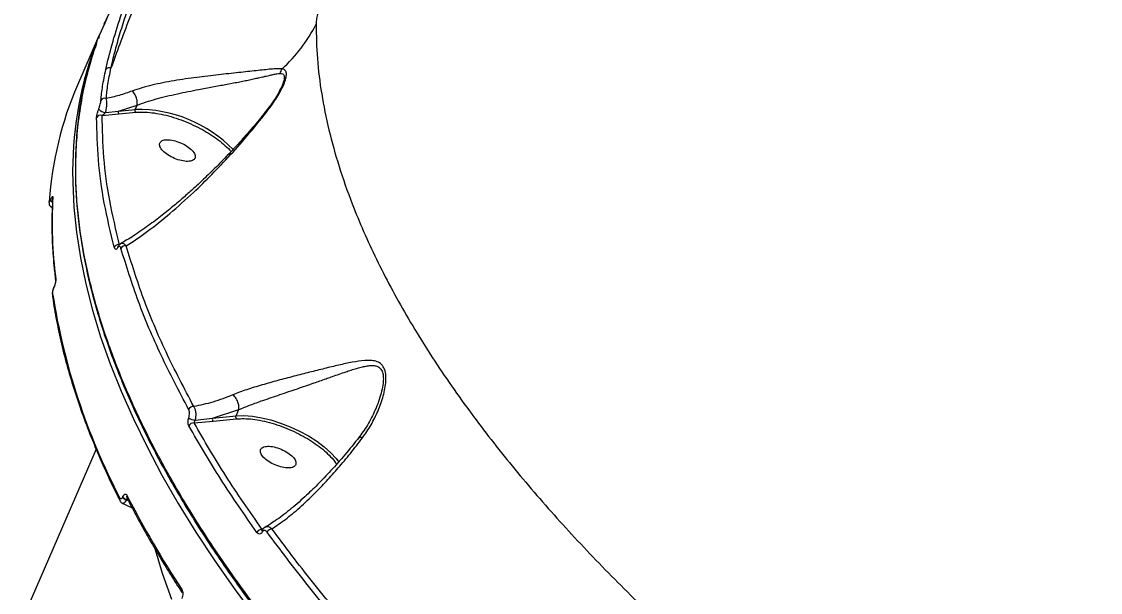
# Model space of a CAD drawing. Header units: millimetres. Extents: x -5873 to 5805, y -5301 to 4302.
# Drawn here: x -621.9 to -368.6, y 683 to 816.9 of the extents above; entities that cross this region are included whole.
import ezdxf

# ---------------------------------------------------------------- set-up
doc = ezdxf.new("R2010")
doc.units = ezdxf.units.MM
for name, color, linetype in [('DIKOM_ОБЪЕКТ', 7, 'Continuous'), ('DIKOM_РАЗМЕР_ЗОНА', 7, 'Continuous'), ('DIKOM_РАЗМЕР_ОБЪЕКТА', 7, 'Continuous')]:
    doc.layers.add(name, color=color, linetype=linetype)
doc.styles.add('style1', font='arial.ttf', dxfattribs={"width": 0.8})
doc.dimstyles.new('1-50', dxfattribs={"dimtxt": 300, "dimasz": 200, "dimexe": 100, "dimexo": 0, "dimgap": 100, "dimtad": 1, "dimtxsty": 'style1', "dimcen": 200, "dimclrd": 7, "dimclre": 7, "dimclrt": 7, "dimadec": 1, "dimazin": 2, "dimtfac": 1, "dimtmove": 0, "dimatfit": 2, "dimfxl": 0, "dimlwd": 25, "dimlwe": 18, "dimarcsym": 0})

# ---------------------------------------------------------------- blocks, each defined once
blk = doc.blocks.new('*D9')
at = {"layer": 'Defpoints', "color": 0, "transparency": 16777216}
for p in [(1338.11, 2802.44), (-4588.97, -1585.51), (-117.5, -1585.51)]:
    blk.add_point(p, dxfattribs=at)
at = {"layer": 'DIKOM_РАЗМЕР_ОБЪЕКТА', "color": 7, "lineweight": 18, "transparency": 16777216}
for p, q in [((1338.11, 2802.44), (-4688.97, 2802.44)), ((-117.5, -1585.51), (-4688.97, -1585.51))]:
    blk.add_line(p, q, dxfattribs=at)
at = {"layer": 'DIKOM_РАЗМЕР_ОБЪЕКТА', "color": 7, "lineweight": 25, "transparency": 16777216}
blk.add_line((-4588.97, 2602.44), (-4588.97, -1385.51), dxfattribs=at)
at = {"layer": 'DIKOM_РАЗМЕР_ОБЪЕКТА', "color": 7, "transparency": 16777216}
for points in [[(-4622.31, 2602.44), (-4555.64, 2602.44), (-4588.97, 2802.44)], [(-4622.31, -1385.51), (-4555.64, -1385.51), (-4588.97, -1585.51)]]:
    blk.add_solid(points, dxfattribs=at)
at = {"layer": 'DIKOM_РАЗМЕР_ОБЪЕКТА', "color": 7, "transparency": 16777216, "insert": (-4842.15, 460.98), "char_height": 300, "attachment_point": 5, "rotation": 90, "style": 'style1'}
blk.add_mtext('4400', dxfattribs=at)
blk = doc.blocks.new('*D10')
at = {"layer": 'Defpoints', "color": 0, "transparency": 16777216}
for p in [(4304.51, 1053.39), (-1538.59, -1332.39), (4304.51, -4224.84)]:
    blk.add_point(p, dxfattribs=at)
at = {"layer": 'DIKOM_РАЗМЕР_ОБЪЕКТА', "color": 7, "lineweight": 18, "transparency": 16777216}
for p, q in [((4304.51, 1053.39), (4304.51, -4324.84)), ((-1538.59, -1332.39), (-1538.59, -4324.84))]:
    blk.add_line(p, q, dxfattribs=at)
at = {"layer": 'DIKOM_РАЗМЕР_ОБЪЕКТА', "color": 7, "lineweight": 25, "transparency": 16777216}
blk.add_line((-1338.59, -4224.84), (4104.51, -4224.84), dxfattribs=at)
at = {"layer": 'DIKOM_РАЗМЕР_ОБЪЕКТА', "color": 7, "transparency": 16777216}
for points in [[(-1338.59, -4191.51), (-1338.59, -4258.18), (-1538.59, -4224.84)], [(4104.51, -4191.51), (4104.51, -4258.18), (4304.51, -4224.84)]]:
    blk.add_solid(points, dxfattribs=at)
at = {"layer": 'DIKOM_РАЗМЕР_ОБЪЕКТА', "color": 7, "transparency": 16777216, "insert": (1679.28, -3971.67), "char_height": 300, "attachment_point": 5, "style": 'style1'}
blk.add_mtext('5850', dxfattribs=at)
blk = doc.blocks.new('*D11')
at = {"layer": 'Defpoints', "color": 0, "transparency": 16777216}
for p in [(-510, 4302.44), (-5422.89, -3651.6), (284.83, -3651.6)]:
    blk.add_point(p, dxfattribs=at)
at = {"layer": 'DIKOM_РАЗМЕР_ЗОНА', "color": 7, "lineweight": 18, "transparency": 16777216}
for p, q in [((-510, 4302.44), (-5522.89, 4302.44)), ((284.83, -3651.6), (-5522.89, -3651.6))]:
    blk.add_line(p, q, dxfattribs=at)
at = {"layer": 'DIKOM_РАЗМЕР_ЗОНА', "color": 7, "lineweight": 25, "transparency": 16777216}
blk.add_line((-5422.89, 4102.44), (-5422.89, -3451.6), dxfattribs=at)
at = {"layer": 'DIKOM_РАЗМЕР_ЗОНА', "color": 7, "transparency": 16777216}
for points in [[(-5456.22, 4102.44), (-5389.56, 4102.44), (-5422.89, 4302.44)], [(-5456.22, -3451.6), (-5389.56, -3451.6), (-5422.89, -3651.6)]]:
    blk.add_solid(points, dxfattribs=at)
at = {"layer": 'DIKOM_РАЗМЕР_ЗОНА', "color": 7, "transparency": 16777216, "insert": (-5676.06, -474.49), "char_height": 300, "attachment_point": 5, "rotation": 90, "style": 'style1'}
blk.add_mtext('7950', dxfattribs=at)

msp = doc.modelspace()

# ---------------------------------------------------------------- linework, layer by layer
at = {"layer": 'DIKOM_ОБЪЕКТ', "color": 7, "linetype": 'Continuous', "lineweight": 15}
for p, q in [((-602.341, 816.855), (-602.53, 816.392)), ((-603.839, 813.395), (-608.766, 802.017)), ((-603.752, 813.54), (-604.064, 812.759)), ((-560.655, 802.016), (-560.804, 801.695)), ((-602.959, 794.869), (-599.005, 795.238)), ((-602.176, 795.59), (-599.134, 795.931)), ((-599.134, 795.931), (-594.743, 797.287)), ((-599.134, 795.931), (-595.161, 796.323)), ((-599.005, 795.238), (-595.032, 795.63)), ((-595.161, 796.323), (-594.743, 797.287)), ((-594.743, 797.287), (-594.742, 797.29)), ((-615.012, 775.143), (-615.032, 775.098)), ((-614.97, 773.431), (-614.664, 773.283)), ((-614.632, 752.708), (-614.636, 752.731)), ((-614.264, 754.509), (-614.292, 754.443)), ((-614.25, 754.624), (-614.278, 754.558)), ((-614.25, 754.624), (-614.245, 754.634)), ((-577.034, 723.84), (-570.862, 725.859)), ((-577.034, 723.84), (-571.5, 724.388)), ((-571.5, 724.388), (-570.862, 725.859)), ((-570.862, 725.859), (-570.861, 725.862)), ((-538.649, 726.256), (-538.875, 725.758)), ((-581.362, 722.733), (-576.906, 723.148)), ((-581.084, 723.397), (-577.034, 723.84)), ((-576.906, 723.148), (-571.371, 723.695)), ((-604.339, 716.609), (-720.772, 447.716)), ((-598.143, 705.344), (-598.114, 705.41)), ((-597.257, 704.713), (-597.229, 704.779)), ((-596.774, 704.468), (-597.257, 704.713)), ((-596.873, 704.658), (-597.229, 704.779)), ((-598.382, 703.953), (-595.899, 702.786)), ((-565.08, 697.936), (-565.407, 697.759))]:
    msp.add_line(p, q, dxfattribs=at)
at = {"layer": 'DIKOM_ОБЪЕКТ', "color": 7, "linetype": 'Continuous', "lineweight": 15, "flags": 128}
for points in [[(-609.867, 781.907), (-609.855, 779.195), (-609.584, 773.399), (-608.983, 767.499), (-608.053, 761.498), (-606.794, 755.401), (-605.207, 749.215), (-603.294, 742.944), (-601.055, 736.593), (-598.494, 730.168), (-595.612, 723.673), (-592.412, 717.116), (-588.895, 710.5), (-585.067, 703.833), (-580.928, 697.118), (-576.484, 690.363), (-571.738, 683.572), (-566.693, 676.751)], [(-614.292, 754.443), (-614.291, 754.517), (-614.275, 754.566)], [(-614.264, 754.509), (-614.263, 754.583), (-614.25, 754.624)], [(-571.5, 724.388), (-569.676, 724.448), (-567.673, 724.306), (-565.536, 723.965), (-563.309, 723.433), (-561.042, 722.721), (-558.784, 721.844), (-556.583, 720.822), (-554.487, 719.676), (-552.543, 718.432), (-550.792, 717.116), (-549.271, 715.758), (-548.015, 714.386), (-547.356, 713.506)], [(-586.603, 681.313), (-588.751, 687.386), (-590.454, 692.96)]]:
    msp.add_lwpolyline(points, dxfattribs=at)
at = {"layer": 'DIKOM_ОБЪЕКТ', "color": 7, "linetype": 'Continuous', "lineweight": 15}
for centre, radius, start, end in [((-584.375, 832.151), 35.391, 311.92982, 333.40445), ((-523.445, 781.628), 86.423, 159.06306, 179.81531), ((-601.284, 805.049), 1.021, 66.2549, 142.47922), ((-558.6, 804.254), 2.642, 143.59087, 169.28901), ((-531.807, 768.983), 83.749, 156.76932, 176.06702), ((-602.326, 797.9), 1.035, 70.65968, 150.58428), ((-602.001, 797.954), 2.37, 222.16513, 265.74775), ((-598.543, 795.682), 0.641, 157.17321, 223.81092), ((-594.672, 764.759), 31.568, 44.5617, 90.88614), ((-603.32, 793.891), 1.042, 69.69039, 152.63783), ((-614.228, 775.279), 0.824, 192.67006, 242.03941), ((-614.257, 775.291), 0.769, 191.03416, 242.51215), ((-512.137, 769.789), 102.554, 176.69996, 187.43556), ((-613.796, 775.376), 0.791, 156.40294, 190.88008), ((-614.627, 774.41), 0.798, 156.52776, 184.84502), ((-599.135, 763.471), 1.109, 74.96945, 153.20079), ((-598.932, 763.87), 0.388, 149.64805, 186.95027), ((-597.54, 763.178), 1.113, 77.48322, 153.18503), ((-613.109, 756.202), 0.786, 156.33678, 185.67391), ((-613.86, 752.817), 0.78, 156.2279, 186.29942), ((-460.513, 777.185), 155.927, 188.87405, 207.5398), ((-581.564, 725.402), 1.199, 84.36487, 154.19049), ((-580.977, 726.019), 2.625, 231.16349, 267.67289), ((-581.516, 721.543), 1.199, 82.5997, 154.41254), ((-576.443, 723.592), 0.641, 157.17304, 223.81108), ((-598.132, 704.782), 0.71, 154.3437, 205.79606), ((-596.82, 706.264), 1.611, 214.82178, 254.26447), ((-596.793, 706.328), 1.608, 214.78485, 254.30141), ((-596.496, 705.489), 0.719, 154.71237, 206.21335), ((-379.545, 817.636), 244.659, 207.2017, 213.21205), ((-565.461, 696.501), 1.26, 87.54097, 155.25716), ((-565.082, 697.31), 0.393, 142.63965, 214.5883), ((-563.085, 696.606), 1.275, 90.05545, 155.07194), ((-583.622, 683.32), 0.688, 153.56781, 210.59696)]:
    msp.add_arc(centre, radius, start, end, dxfattribs=at)
for points, knots in [([(-603.938, 812.866), (-599.477, 822.876), (-590.555, 842.895), (-575.895, 872.352), (-560.317, 901.356), (-543.743, 929.841), (-526.316, 957.626), (-508.067, 984.693), (-489.031, 1011.031), (-469.116, 1036.78), (-448.213, 1062.07), (-426.323, 1086.865), (-403.447, 1111.128), (-379.737, 1134.69), (-355.215, 1157.528), (-330.053, 1179.489), (-304.295, 1200.575), (-277.963, 1220.762), (-250.983, 1240.233), (-232.434, 1252.543), (-223.16, 1258.698)], [0, 0, 0, 0, 0.056, 0.1119999, 0.1679999, 0.2239998, 0.2799999, 0.3349998, 0.3899999, 0.4449999, 0.5, 0.5559999, 0.6119998, 0.6679998, 0.7239999, 0.78, 0.8349998, 0.8899999, 0.9450001, 1, 1, 1, 1]), ([(-222.851, 1259.519), (-232.293, 1253.251), (-251.176, 1240.715), (-278.627, 1220.866), (-305.406, 1200.277), (-331.427, 1178.889), (-356.534, 1156.874), (-380.714, 1134.262), (-403.964, 1111.09), (-426.41, 1087.242), (-448.161, 1062.59), (-469.183, 1037.142), (-489.436, 1010.908), (-508.776, 984.064), (-527.187, 956.635), (-544.546, 928.812), (-560.863, 900.634), (-576.12, 872.126), (-590.49, 843.182), (-599.25, 823.519), (-603.629, 813.687)], [0, 0, 0, 0, 0.0560002, 0.112, 0.168, 0.2239999, 0.28, 0.3349999, 0.3899999, 0.445, 0.5000001, 0.5560001, 0.612, 0.668, 0.7239999, 0.7799998, 0.8349999, 0.8899999, 0.945, 1, 1, 1, 1]), ([(-602.093, 805.671), (-601.637, 807.582), (-600.725, 811.406), (-598.684, 817.962), (-596.233, 824.935), (-593.411, 832.209), (-590.31, 839.626), (-587.039, 846.975), (-583.679, 854.145), (-581.469, 858.555), (-580.363, 860.761)], [0, 0, 0, 0, 0.1253472, 0.2508609, 0.3753429, 0.500624, 0.6251941, 0.7503293, 0.8750607, 1, 1, 1, 1]), ([(-600.873, 805.984), (-600.591, 807.216), (-600.026, 809.682), (-598.873, 813.767), (-597.529, 818.048), (-595.987, 822.531), (-594.266, 827.188), (-592.403, 831.937), (-590.42, 836.739), (-588.338, 841.566), (-585.838, 847.128), (-582.889, 853.412), (-580.72, 857.728), (-579.612, 859.934)], [0, 0, 0, 0, 0.0835443, 0.1671672, 0.2508966, 0.3326178, 0.4158775, 0.5006952, 0.5814806, 0.6647222, 0.7504368, 0.872459, 1, 1, 1, 1]), ([(-579.003, 859.677), (-579.993, 857.449), (-581.967, 853.009), (-585.045, 845.87), (-588.097, 838.642), (-590.741, 832.231), (-592.962, 826.739), (-594.798, 822.121), (-596.8, 816.984), (-598.925, 811.394), (-600.215, 807.809), (-600.873, 805.984)], [0, 0, 0, 0, 0.126276, 0.2516741, 0.376195, 0.4998452, 0.5823988, 0.6657782, 0.749985, 0.8726785, 1, 1, 1, 1]), ([(-548.675, 828.329), (-549.181, 827.283), (-549.941, 825.713), (-550.866, 823.413), (-551.49, 821.707), (-552.015, 820.066), (-552.412, 818.572), (-552.674, 817.262), (-552.711, 816.626), (-552.729, 816.307)], [0, 0, 0, 0, 0.2493237, 0.3740495, 0.4994341, 0.6241664, 0.7492899, 0.8744668, 1, 1, 1, 1]), ([(-552.729, 816.307), (-552.678, 813.628), (-552.577, 808.281), (-551.525, 799.991), (-549.826, 791.548), (-547.429, 782.95), (-544.63, 774.983), (-541.63, 767.705), (-538.606, 761.162), (-535.245, 754.586), (-531.559, 747.985), (-527.555, 741.367), (-523.243, 734.74), (-517.31, 726.209), (-509.402, 715.783), (-499.095, 703.498), (-487.945, 691.35), (-477.697, 681.058), (-468.763, 672.601), (-461.42, 665.931), (-453.877, 659.342), (-446.146, 652.84), (-438.239, 646.43), (-430.17, 640.117), (-421.211, 633.347), (-411.317, 626.152), (-400.447, 618.572), (-389.4, 611.178), (-378.199, 603.975), (-366.867, 596.972), (-355.209, 590.043), (-343.231, 583.203), (-330.94, 576.464), (-318.578, 569.957), (-306.167, 563.685), (-293.728, 557.652), (-280.184, 551.351), (-265.523, 544.848), (-249.747, 538.222), (-234.003, 531.972), (-218.325, 526.101), (-201.209, 520.071), (-182.654, 513.998), (-162.698, 508.041), (-142.898, 502.65), (-129.861, 499.574), (-123.356, 498.039)], [0, 0, 0, 0, 0.0251762, 0.0502458, 0.075209, 0.100066, 0.1248168, 0.1429873, 0.1610637, 0.1790464, 0.1969351, 0.21473, 0.2324311, 0.2500385, 0.282696, 0.3149379, 0.3467641, 0.378175, 0.3959391, 0.4135675, 0.4310605, 0.4484175, 0.4656393, 0.4827253, 0.4996757, 0.521074, 0.5422609, 0.5632357, 0.5839992, 0.604551, 0.6248908, 0.6461777, 0.667264, 0.6881494, 0.7088342, 0.7293182, 0.7496015, 0.775048, 0.8002653, 0.8252535, 0.8500122, 0.8745413, 0.9060952, 0.9375231, 0.9688251, 1, 1, 1, 1]), ([(-603.63, 813.647), (-603.658, 813.57), (-603.726, 813.383), (-603.725, 813.156), (-603.671, 813.038), (-603.666, 813.027)], [0, 0, 0, 0, 0.3860402, 0.944443, 1, 1, 1, 1]), ([(-604.271, 811.75), (-604.502, 811.099), (-605.016, 809.652), (-605.682, 807.484), (-606.274, 805.377), (-606.724, 803.599), (-607.075, 802.094), (-607.727, 799.067), (-608.489, 794.53), (-609.082, 788.328), (-609.32, 780.59), (-608.783, 770.969), (-606.976, 759.67), (-604.124, 748.413), (-600.356, 737.263), (-595.592, 725.888), (-589.846, 714.327), (-583.133, 702.603), (-575.473, 690.745), (-566.879, 678.78), (-557.371, 666.733), (-546.978, 654.641), (-535.727, 642.539), (-523.659, 630.466), (-510.795, 618.444), (-497.169, 606.503), (-482.811, 594.67), (-467.754, 582.974), (-452.045, 571.452), (-435.731, 560.136), (-418.859, 549.06), (-401.464, 538.245), (-383.587, 527.718), (-365.264, 517.499), (-346.555, 507.623), (-327.51, 498.118), (-308.194, 489.013), (-288.642, 480.326), (-268.905, 472.078), (-249.025, 464.288), (-229.051, 456.975), (-209.046, 450.164), (-189.513, 444.013), (-170.503, 438.498), (-152.04, 433.589), (-137.142, 429.995), (-125.767, 427.454), (-118.054, 425.816), (-112.104, 424.616), (-107.601, 423.741), (-103.998, 423.056), (-99.491, 422.226), (-94.049, 421.265), (-87.691, 420.194), (-83.179, 419.494), (-80.769, 419.12)], [0, 0, 0, 0, 0.0053871, 0.0119681, 0.0176278, 0.0223518, 0.0261451, 0.0295439, 0.0461597, 0.0612306, 0.076301, 0.1032087, 0.1301147, 0.1545746, 0.1790797, 0.203558, 0.228013, 0.2524671, 0.2769202, 0.301372, 0.3258303, 0.350339, 0.374794, 0.399243, 0.423692, 0.4481403, 0.4725883, 0.4970624, 0.5215512, 0.5459988, 0.5704451, 0.5948919, 0.619338, 0.6437922, 0.6682944, 0.6927453, 0.7171915, 0.7416371, 0.7660834, 0.7905292, 0.8150045, 0.8394912, 0.8639377, 0.8867545, 0.9095718, 0.932389, 0.9424293, 0.9524041, 0.9615748, 0.9650633, 0.9695977, 0.9753659, 0.9823703, 0.9905855, 1, 1, 1, 1]), ([(-80.348, 419.561), (-86.741, 420.587), (-99.54, 422.642), (-119.169, 426.506), (-139.07, 430.937), (-159.223, 435.983), (-179.566, 441.617), (-200.046, 447.832), (-220.607, 454.611), (-241.192, 461.94), (-261.745, 469.801), (-279.901, 477.23), (-295.699, 484.051), (-309.214, 490.134), (-322.753, 496.483), (-336.293, 503.094), (-349.813, 509.966), (-363.29, 517.096), (-378.517, 525.478), (-395.395, 535.227), (-413.763, 546.45), (-431.808, 558.125), (-449.452, 570.227), (-462.791, 579.945), (-472.168, 587.066), (-477.827, 591.457), (-483.412, 595.888), (-488.919, 600.355), (-494.345, 604.858), (-499.688, 609.396), (-508.034, 616.655), (-519.086, 626.717), (-531.906, 639.249), (-543.59, 651.536), (-554.175, 663.538), (-563.98, 675.614), (-572.956, 687.732), (-581.055, 699.857), (-588.227, 711.953), (-594.428, 723.983), (-599.611, 735.909), (-603.734, 747.69), (-606.757, 759.285), (-608.641, 770.652), (-609.356, 781.751), (-608.842, 792.526), (-607.182, 802.981), (-605.022, 809.562), (-603.938, 812.866)], [0, 0, 0, 0, 0.0248238, 0.0496902, 0.074599, 0.0995503, 0.1245438, 0.1495799, 0.1746583, 0.199779, 0.2249423, 0.2501482, 0.2668665, 0.2837595, 0.3008272, 0.3180693, 0.3354862, 0.3530774, 0.3708432, 0.396007, 0.4215132, 0.4473613, 0.4735514, 0.5000836, 0.5092169, 0.5183856, 0.5275897, 0.5368291, 0.5461039, 0.555414, 0.5647593, 0.5906386, 0.6167852, 0.6407872, 0.66501, 0.6894536, 0.714118, 0.7390032, 0.7641093, 0.7894361, 0.8149838, 0.8407522, 0.8667415, 0.8929516, 0.9193825, 0.9460342, 0.9729067, 1, 1, 1, 1]), ([(-603.227, 798.408), (-603.121, 799.5), (-602.908, 801.682), (-602.365, 804.341), (-602.093, 805.671)], [0, 0, 0, 0, 0.5000005, 1, 1, 1, 1]), ([(-601.983, 798.877), (-601.879, 799.945), (-601.67, 802.08), (-601.139, 804.682), (-600.873, 805.984)], [0, 0, 0, 0, 0.5000064, 1, 1, 1, 1]), ([(-560.726, 805.822), (-561.102, 805.842), (-561.85, 805.883), (-563.783, 805.723), (-566.679, 805.403), (-570.852, 804.948), (-575.581, 804.446), (-580.732, 803.848), (-585.201, 803.205), (-588.713, 802.562), (-591.261, 802.004), (-593.692, 801.37), (-595.135, 800.874), (-595.861, 800.625)], [0, 0, 0, 0, 0.0634737, 0.1260875, 0.2514608, 0.3761665, 0.5007738, 0.6246965, 0.7493981, 0.8121494, 0.8746332, 0.9369225, 1, 1, 1, 1]), ([(-563.794, 796.413), (-563.065, 797.429), (-561.965, 798.961), (-560.824, 801.035), (-560.129, 802.56), (-559.698, 803.95), (-559.66, 805.009), (-560.02, 805.628), (-560.492, 805.757), (-560.726, 805.822)], [0, 0, 0, 0, 0.244389, 0.3687184, 0.4935821, 0.6203449, 0.7477599, 0.8746821, 1, 1, 1, 1]), ([(-594.742, 797.29), (-594.05, 797.549), (-592.647, 798.073), (-590.305, 798.766), (-587.834, 799.407), (-585.322, 799.98), (-582.761, 800.514), (-580.541, 800.945), (-578.623, 801.305), (-577.013, 801.603), (-575.45, 801.89), (-573.929, 802.173), (-572.443, 802.452), (-571.001, 802.73), (-569.637, 803.002), (-568.326, 803.271), (-567.097, 803.534), (-566.084, 803.757), (-565.215, 803.953), (-564.473, 804.121), (-563.615, 804.316), (-562.759, 804.502), (-561.899, 804.672), (-561.428, 804.721), (-561.196, 804.745)], [0, 0, 0, 0, 0.0617672, 0.1251931, 0.1866786, 0.2504402, 0.3116445, 0.3756078, 0.4155669, 0.4570228, 0.4999906, 0.5393522, 0.5810371, 0.6250519, 0.6653911, 0.7053664, 0.7499768, 0.7887112, 0.8127567, 0.8464602, 0.8751249, 0.9182712, 0.9598078, 1, 1, 1, 1]), ([(-561.196, 804.745), (-560.968, 804.74), (-560.513, 804.73), (-560.144, 804.285), (-560.169, 803.347), (-560.493, 802.46), (-560.655, 802.016)], [0, 0, 0, 0, 0.2494936, 0.4995954, 0.7494898, 1, 1, 1, 1]), ([(-595.861, 800.625), (-596.901, 800.258), (-598.985, 799.524), (-600.982, 799.093), (-601.983, 798.877)], [0, 0, 0, 0, 0.4989566, 1, 1, 1, 1]), ([(-594.742, 797.29), (-594.718, 797.464), (-594.661, 797.881), (-594.747, 798.551), (-594.938, 799.196), (-595.175, 799.729), (-595.487, 800.236), (-595.736, 800.495), (-595.861, 800.625)], [0, 0, 0, 0, 0.1629623, 0.3910572, 0.5295239, 0.6806156, 0.8394657, 1, 1, 1, 1]), ([(-560.781, 801.714), (-561.239, 800.8), (-562.163, 798.953), (-563.527, 797.144), (-564.217, 796.229)], [0, 0, 0, 0, 0.4945073, 1, 1, 1, 1]), ([(-603.758, 796.363), (-603.72, 796.459), (-603.643, 796.655), (-603.508, 797.062), (-603.373, 797.545), (-603.267, 798.041), (-603.241, 798.286), (-603.227, 798.408)], [0, 0, 0, 0, 0.1220807, 0.2508251, 0.5007413, 0.7506975, 1, 1, 1, 1]), ([(-602.176, 795.59), (-602.125, 795.75), (-602.024, 796.066), (-601.886, 796.719), (-601.807, 797.493), (-601.833, 798.299), (-601.933, 798.686), (-601.983, 798.877)], [0, 0, 0, 0, 0.1372664, 0.2708077, 0.5234477, 0.7644464, 1, 1, 1, 1]), ([(-604.246, 794.37), (-604.24, 794.482), (-604.227, 794.706), (-604.135, 795.186), (-604.006, 795.664), (-603.872, 796.071), (-603.795, 796.267), (-603.758, 796.363)], [0, 0, 0, 0, 0.2499044, 0.4996268, 0.7492449, 0.8774628, 1, 1, 1, 1]), ([(-602.959, 794.869), (-602.825, 794.958), (-602.633, 795.085), (-602.378, 795.331), (-602.264, 795.465), (-602.21, 795.538), (-602.187, 795.573), (-602.176, 795.59)], [0, 0, 0, 0, 0.5717804, 0.8164925, 0.9172886, 0.9605946, 1, 1, 1, 1]), ([(-564.174, 796.295), (-565.208, 795.009), (-567.265, 792.449), (-570.271, 789.025), (-573.094, 785.963), (-575.913, 783.054), (-578.67, 780.347), (-581.296, 777.897), (-583.706, 775.745), (-586.182, 773.63), (-589.003, 771.343), (-592.222, 768.916), (-595.518, 766.617), (-597.634, 765.369), (-598.624, 764.786)], [0, 0, 0, 0, 0.0838844, 0.1669481, 0.2436236, 0.3142236, 0.3990859, 0.4732899, 0.5361149, 0.6056867, 0.6890948, 0.7872553, 0.9004717, 1, 1, 1, 1]), ([(-597.299, 764.265), (-595.653, 765.354), (-592.37, 767.527), (-587.058, 771.786), (-581.98, 776.316), (-577.199, 780.988), (-572.8, 785.628), (-568.323, 790.681), (-565.306, 794.498), (-563.794, 796.413)], [0, 0, 0, 0, 0.167442, 0.3339009, 0.5006468, 0.6264738, 0.751209, 0.8752501, 1, 1, 1, 1]), ([(-595.032, 795.63), (-595.07, 795.673), (-595.145, 795.759), (-595.205, 795.947), (-595.217, 796.148), (-595.179, 796.265), (-595.161, 796.323)], [0, 0, 0, 0, 0.2500551, 0.5000296, 0.7499979, 1, 1, 1, 1]), ([(-595.032, 795.63), (-594.458, 795.664), (-593.29, 795.731), (-591.274, 795.575), (-589.082, 795.219), (-586.765, 794.644), (-584.413, 793.872), (-582.111, 792.935), (-579.936, 791.875), (-577.925, 790.72), (-576.067, 789.477), (-574.404, 788.146), (-573.262, 787.106), (-572.792, 786.527), (-572.701, 786.415)], [0, 0, 0, 0, 0.0855146, 0.1740889, 0.2648356, 0.3567125, 0.4485842, 0.5393336, 0.6279149, 0.7134244, 0.7989366, 0.887518, 0.9782638, 1, 1, 1, 1]), ([(-563.794, 796.413), (-563.865, 796.409), (-564.008, 796.403), (-564.127, 796.353), (-564.157, 796.297), (-564.163, 796.286)], [0, 0, 0, 0, 0.442132, 0.8920098, 1, 1, 1, 1]), ([(-600.125, 763.971), (-600.96, 767.447), (-602.635, 774.413), (-604.015, 784.564), (-604.169, 791.097), (-604.246, 794.37)], [0, 0, 0, 0, 0.3319583, 0.6652913, 1, 1, 1, 1]), ([(-598.848, 764.542), (-599.684, 768.023), (-601.357, 774.987), (-602.73, 785.113), (-602.882, 791.617), (-602.959, 794.869)], [0, 0, 0, 0, 0.3333164, 0.6666797, 1, 1, 1, 1]), ([(-581.136, 784.909), (-581.289, 784.694), (-581.595, 784.264), (-582.784, 784.055), (-584.308, 784.223), (-585.992, 784.767), (-587.568, 785.599), (-588.783, 786.587), (-589.511, 787.605), (-589.455, 788.14), (-589.426, 788.407)], [0, 0, 0, 0, 0.1250054, 0.2500044, 0.3749935, 0.499998, 0.6249975, 0.749997, 0.8750008, 1, 1, 1, 1]), ([(-589.426, 788.407), (-589.273, 788.622), (-588.967, 789.052), (-587.778, 789.261), (-586.254, 789.093), (-584.57, 788.549), (-582.994, 787.718), (-581.778, 786.73), (-581.05, 785.712), (-581.107, 785.177), (-581.136, 784.909)], [0, 0, 0, 0, 0.1249992, 0.2500079, 0.3749967, 0.5000005, 0.6249995, 0.7499983, 0.8750014, 1, 1, 1, 1]), ([(-615.032, 775.098), (-615.079, 774.996), (-615.172, 774.793), (-615.283, 774.625), (-615.355, 774.585), (-615.358, 774.68), (-615.359, 774.728)], [0, 0, 0, 0, 0.250733, 0.5000997, 0.7499407, 1, 1, 1, 1]), ([(-615.012, 775.143), (-614.943, 775.296), (-614.803, 775.6), (-614.637, 775.849), (-614.528, 775.907), (-614.523, 775.764), (-614.521, 775.693)], [0, 0, 0, 0, 0.2505335, 0.5001883, 0.7499849, 1, 1, 1, 1]), ([(-614.573, 775.226), (-614.615, 774.423), (-614.693, 772.939), (-614.739, 770.878), (-614.747, 769.179), (-614.731, 767.816), (-614.7, 766.442), (-614.638, 764.732), (-614.505, 762.38), (-614.276, 759.485), (-614.023, 757.353), (-613.89, 756.224)], [0, 0, 0, 0, 0.1305888, 0.2411827, 0.3317817, 0.4023862, 0.4580046, 0.5494983, 0.6723607, 0.8265898, 1, 1, 1, 1]), ([(-615.424, 774.45), (-615.42, 774.336), (-615.414, 774.102), (-615.278, 773.778), (-615.069, 773.509), (-614.884, 773.408), (-614.792, 773.358)], [0, 0, 0, 0, 0.2385407, 0.4913099, 0.7484155, 1, 1, 1, 1]), ([(-597.299, 764.265), (-597.42, 764.411), (-597.666, 764.708), (-598.121, 764.921), (-598.446, 764.81), (-598.611, 764.754)], [0, 0, 0, 0, 0.322635, 0.6560509, 1, 1, 1, 1]), ([(-599.317, 763.823), (-599.365, 763.746), (-599.462, 763.592), (-599.646, 763.449), (-599.837, 763.452), (-600.013, 763.632), (-600.088, 763.858), (-600.125, 763.971)], [0, 0, 0, 0, 0.1255901, 0.2512569, 0.5014308, 0.7510909, 1, 1, 1, 1]), ([(-598.534, 763.68), (-598.572, 763.788), (-598.647, 764.005), (-598.817, 764.18), (-599.002, 764.183), (-599.178, 764.044), (-599.27, 763.897), (-599.317, 763.823)], [0, 0, 0, 0, 0.2488961, 0.4985119, 0.7486897, 0.8743111, 1, 1, 1, 1]), ([(-598.633, 764.749), (-598.759, 764.66), (-599.004, 764.487), (-599.185, 764.195), (-599.273, 764.054)], [0, 0, 0, 0, 0.5158365, 1, 1, 1, 1]), ([(-582.643, 725.924), (-584.878, 730.185), (-589.365, 738.742), (-594.684, 751.356), (-597.247, 759.561), (-598.534, 763.68)], [0, 0, 0, 0, 0.3306616, 0.6639943, 1, 1, 1, 1]), ([(-581.446, 726.595), (-583.694, 730.883), (-588.185, 739.452), (-593.481, 752.035), (-596.026, 760.186), (-597.299, 764.265)], [0, 0, 0, 0, 0.3335113, 0.6664894, 1, 1, 1, 1]), ([(-613.828, 756.517), (-613.823, 756.401), (-613.814, 756.17), (-613.886, 755.723), (-613.976, 755.344), (-614.061, 755.053), (-614.157, 754.767), (-614.228, 754.595), (-614.264, 754.509)], [0, 0, 0, 0, 0.2500131, 0.4991495, 0.6247878, 0.7494626, 0.8748716, 1, 1, 1, 1]), ([(-613.891, 756.125), (-613.888, 756.054), (-613.884, 755.912), (-613.94, 755.59), (-614.012, 755.302), (-614.079, 755.074), (-614.159, 754.843), (-614.217, 754.702), (-614.247, 754.631)], [0, 0, 0, 0, 0.2418088, 0.4893545, 0.615402, 0.7425306, 0.8707482, 1, 1, 1, 1]), ([(-614.275, 754.566), (-614.333, 754.417), (-614.452, 754.116), (-614.581, 753.597), (-614.651, 753.156), (-614.641, 752.955), (-614.637, 752.875)], [0, 0, 0, 0, 0.2662254, 0.5386625, 0.8176072, 1, 1, 1, 1]), ([(-614.621, 752.71), (-614.599, 752.523), (-614.367, 750.561), (-613.679, 746.751), (-612.535, 741.278), (-611.103, 735.727), (-609.417, 730.112), (-607.469, 724.434), (-605.267, 718.698), (-602.794, 712.904), (-600.621, 708.16), (-599.181, 705.332), (-598.741, 704.469)], [0, 0, 0, 0, 0.0123162, 0.1293071, 0.2463156, 0.3633388, 0.4803742, 0.5974187, 0.71447, 0.8315257, 0.9485849, 1, 1, 1, 1]), ([(-614.574, 753.131), (-614.578, 753.207), (-614.586, 753.359), (-614.539, 753.65), (-614.481, 753.898), (-614.425, 754.088), (-614.362, 754.275), (-614.316, 754.387), (-614.292, 754.443)], [0, 0, 0, 0, 0.2500524, 0.4991752, 0.6248512, 0.7494362, 0.8746304, 1, 1, 1, 1]), ([(-541.84, 719.237), (-541.142, 720.247), (-539.737, 722.28), (-538.108, 725.61), (-536.869, 729.085), (-536.298, 732.051), (-536.332, 734.272), (-536.721, 735.723), (-537.53, 736.729), (-538.643, 737.252), (-539.921, 737.435), (-541.752, 737.393), (-544.213, 737.014), (-547.373, 736.327), (-550.72, 735.515), (-554.238, 734.628), (-557.906, 733.687), (-561.666, 732.703), (-565.428, 731.664), (-569.094, 730.565), (-571.207, 729.749), (-572.264, 729.341)], [0, 0, 0, 0, 0.0614739, 0.1237166, 0.186515, 0.2501498, 0.2824436, 0.3151071, 0.347844, 0.380389, 0.4126303, 0.4444724, 0.5076558, 0.5698134, 0.6315686, 0.6935105, 0.7547517, 0.8160777, 0.8772202, 0.9385412, 1, 1, 1, 1]), ([(-570.861, 725.862), (-569.976, 726.229), (-568.204, 726.962), (-565.574, 727.893), (-563.237, 728.698), (-561.187, 729.393), (-559.129, 730.088), (-557.102, 730.777), (-555.131, 731.454), (-553.375, 732.064), (-551.787, 732.622), (-550.465, 733.088), (-549.086, 733.576), (-547.678, 734.071), (-546.329, 734.536), (-545.038, 734.972), (-543.888, 735.339), (-542.692, 735.69), (-541.564, 735.975), (-540.447, 736.176), (-539.388, 736.244), (-538.415, 736.097), (-537.603, 735.612), (-537.169, 734.844), (-536.99, 734.064), (-536.933, 733.43), (-536.939, 732.744), (-537.029, 731.684), (-537.316, 730.175), (-537.874, 728.232), (-538.387, 726.925), (-538.649, 726.256)], [0, 0, 0, 0, 0.0624506, 0.1250644, 0.1649359, 0.2066498, 0.2503289, 0.2911981, 0.3325344, 0.3749152, 0.4047098, 0.4375338, 0.4640879, 0.4997014, 0.5367743, 0.5618191, 0.5957328, 0.624383, 0.6557185, 0.6869981, 0.7184395, 0.7497497, 0.7810984, 0.8124402, 0.8276841, 0.8438629, 0.8588733, 0.8751167, 0.9146755, 0.9563606, 1, 1, 1, 1]), ([(-572.264, 729.341), (-573.837, 728.723), (-576.991, 727.483), (-579.958, 726.892), (-581.446, 726.595)], [0, 0, 0, 0, 0.4985383, 1, 1, 1, 1]), ([(-570.861, 725.862), (-570.843, 726.05), (-570.799, 726.502), (-570.935, 727.234), (-571.187, 727.927), (-571.482, 728.485), (-571.85, 728.991), (-572.126, 729.224), (-572.264, 729.341)], [0, 0, 0, 0, 0.1634268, 0.3931625, 0.5328048, 0.6844804, 0.8425048, 1, 1, 1, 1]), ([(-582.623, 723.975), (-582.573, 724.154), (-582.473, 724.513), (-582.443, 725.073), (-582.493, 725.573), (-582.593, 725.807), (-582.643, 725.924)], [0, 0, 0, 0, 0.2496813, 0.4996446, 0.7496701, 1, 1, 1, 1]), ([(-581.084, 723.397), (-581.014, 723.692), (-580.875, 724.278), (-580.904, 725.201), (-581.088, 726.025), (-581.327, 726.405), (-581.446, 726.595)], [0, 0, 0, 0, 0.2554778, 0.5067178, 0.7540603, 1, 1, 1, 1]), ([(-571.371, 723.695), (-571.409, 723.738), (-571.484, 723.823), (-571.544, 724.012), (-571.556, 724.213), (-571.518, 724.329), (-571.5, 724.388)], [0, 0, 0, 0, 0.2500642, 0.5000477, 0.7500254, 1, 1, 1, 1]), ([(-538.845, 725.795), (-539.42, 724.579), (-540.515, 722.26), (-542.033, 720.213), (-542.754, 719.239)], [0, 0, 0, 0, 0.524646, 1, 1, 1, 1]), ([(-582.598, 722.061), (-582.648, 722.176), (-582.748, 722.406), (-582.8, 722.897), (-582.77, 723.448), (-582.672, 723.799), (-582.623, 723.975)], [0, 0, 0, 0, 0.2503488, 0.5003524, 0.750265, 1, 1, 1, 1]), ([(-566.605, 697.028), (-569.521, 701.215), (-575.381, 709.63), (-580.184, 717.904), (-582.598, 722.061)], [0, 0, 0, 0, 0.4975625, 1, 1, 1, 1]), ([(-581.362, 722.733), (-581.346, 722.773), (-581.316, 722.853), (-581.248, 723.02), (-581.18, 723.178), (-581.124, 723.307), (-581.097, 723.368), (-581.084, 723.397)], [0, 0, 0, 0, 0.2809275, 0.5480125, 0.7888075, 0.8978419, 1, 1, 1, 1]), ([(-565.407, 697.759), (-568.33, 701.957), (-574.175, 710.352), (-578.966, 718.606), (-581.362, 722.733)], [0, 0, 0, 0, 0.5000013, 1, 1, 1, 1]), ([(-571.371, 723.695), (-570.797, 723.728), (-569.629, 723.795), (-567.613, 723.64), (-565.421, 723.283), (-563.104, 722.708), (-560.752, 721.937), (-558.45, 721), (-556.275, 719.939), (-554.262, 718.784), (-552.411, 717.541), (-550.723, 716.209), (-549.28, 714.812), (-548.334, 713.739), (-547.994, 713.161), (-547.925, 713.043)], [0, 0, 0, 0, 0.0782008, 0.1591997, 0.242185, 0.3262043, 0.4102186, 0.4932061, 0.5742114, 0.652408, 0.7306066, 0.8116121, 0.8945967, 0.978611, 1, 1, 1, 1]), ([(-542.589, 719.417), (-543.717, 718.006), (-545.938, 715.228), (-549.217, 711.534), (-552.352, 708.257), (-555.633, 705.109), (-558.972, 702.233), (-562.13, 699.828), (-563.949, 698.715), (-564.757, 698.22)], [0, 0, 0, 0, 0.1431237, 0.2817822, 0.4160107, 0.5469309, 0.7140728, 0.8730315, 1, 1, 1, 1]), ([(-563.086, 697.88), (-562.048, 698.585), (-559.977, 699.99), (-556.595, 702.821), (-553.354, 705.873), (-550.305, 709.034), (-547.508, 712.162), (-544.678, 715.539), (-542.786, 718.004), (-541.84, 719.237)], [0, 0, 0, 0, 0.1666529, 0.3325137, 0.4995615, 0.6250303, 0.7497838, 0.8748674, 1, 1, 1, 1]), ([(-541.84, 719.237), (-541.984, 719.281), (-542.277, 719.371), (-542.584, 719.366), (-542.679, 719.27), (-542.723, 719.226)], [0, 0, 0, 0, 0.3427139, 0.6983789, 1, 1, 1, 1]), ([(-565.765, 716.472), (-565.612, 716.686), (-565.306, 717.116), (-564.117, 717.325), (-562.593, 717.157), (-560.909, 716.614), (-559.334, 715.782), (-558.118, 714.794), (-557.39, 713.776), (-557.446, 713.241), (-557.475, 712.973)], [0, 0, 0, 0, 0.1249982, 0.2500073, 0.3749961, 0.5000002, 0.6249993, 0.7499961, 0.8749992, 1, 1, 1, 1]), ([(-557.475, 712.973), (-557.628, 712.758), (-557.934, 712.329), (-559.123, 712.12), (-560.647, 712.288), (-562.331, 712.831), (-563.907, 713.663), (-565.123, 714.651), (-565.851, 715.669), (-565.794, 716.204), (-565.765, 716.472)], [0, 0, 0, 0, 0.1250045, 0.2500034, 0.3749928, 0.4999975, 0.6249973, 0.7499949, 0.8749985, 1, 1, 1, 1]), ([(-598.143, 705.344), (-598.168, 705.292), (-598.217, 705.187), (-598.301, 705.066), (-598.39, 704.976), (-598.508, 704.908), (-598.651, 704.911), (-598.732, 705.03), (-598.772, 705.09)], [0, 0, 0, 0, 0.1257154, 0.2510502, 0.3758658, 0.5013354, 0.7504726, 1, 1, 1, 1]), ([(-598.772, 704.475), (-598.732, 704.403), (-598.65, 704.26), (-598.438, 704.021), (-598.249, 703.916), (-598.123, 703.845)], [0, 0, 0, 0, 0.2514057, 0.5030574, 1, 1, 1, 1]), ([(-597.257, 704.713), (-597.364, 704.517), (-597.577, 704.125), (-597.897, 703.817), (-598.05, 703.844), (-598.123, 703.857)], [0, 0, 0, 0, 0.3449984, 0.6873214, 1, 1, 1, 1]), ([(-598.114, 705.41), (-598.077, 705.49), (-598.001, 705.65), (-597.871, 705.835), (-597.736, 705.971), (-597.555, 706.074), (-597.334, 706.07), (-597.208, 705.887), (-597.145, 705.796)], [0, 0, 0, 0, 0.1252801, 0.251033, 0.3755058, 0.5012757, 0.7505242, 1, 1, 1, 1]), ([(-597.229, 704.779), (-597.214, 704.806), (-597.185, 704.862), (-597.117, 704.919), (-597.034, 704.955), (-596.933, 704.966), (-596.862, 704.941), (-596.824, 704.928)], [0, 0, 0, 0, 0.1640106, 0.3401582, 0.5330091, 0.7468594, 1, 1, 1, 1]), ([(-597.141, 705.172), (-596.654, 704.229), (-595.755, 702.487), (-594.459, 700.081), (-593.37, 698.106), (-592.481, 696.526), (-591.573, 694.938), (-590.425, 692.965), (-588.813, 690.265), (-586.725, 686.865), (-585.109, 684.357), (-584.226, 682.988)], [0, 0, 0, 0, 0.1290145, 0.2382768, 0.3277851, 0.3975381, 0.4524873, 0.5428808, 0.6642626, 0.816637, 1, 1, 1, 1]), ([(-565.406, 697.086), (-565.45, 697.019), (-565.541, 696.883), (-565.752, 696.706), (-566.03, 696.628), (-566.347, 696.73), (-566.519, 696.929), (-566.605, 697.028)], [0, 0, 0, 0, 0.1235631, 0.2504781, 0.5001592, 0.7499842, 1, 1, 1, 1]), ([(-565.403, 697.526), (-565.407, 697.526), (-565.441, 697.528), (-565.423, 697.652), (-565.407, 697.759)], [0, 0, 0, 0, 0.1311956, 1, 1, 1, 1]), ([(-564.78, 698.18), (-564.907, 698.09), (-565.155, 697.913), (-565.337, 697.639), (-565.426, 697.506)], [0, 0, 0, 0, 0.5116967, 1, 1, 1, 1]), ([(-564.241, 697.143), (-564.324, 697.239), (-564.493, 697.432), (-564.801, 697.533), (-565.071, 697.457), (-565.275, 697.284), (-565.362, 697.152), (-565.406, 697.086)], [0, 0, 0, 0, 0.2491443, 0.49921, 0.7491454, 0.8757757, 1, 1, 1, 1]), ([(-563.086, 697.88), (-563.261, 698.019), (-563.618, 698.299), (-564.21, 698.422), (-564.57, 698.26), (-564.74, 698.183)], [0, 0, 0, 0, 0.3378214, 0.6853978, 1, 1, 1, 1]), ([(-520.477, 647.053), (-524.575, 651.158), (-532.823, 659.416), (-544.139, 671.901), (-554.786, 684.515), (-561.077, 692.917), (-564.241, 697.143)], [0, 0, 0, 0, 0.245511, 0.4940148, 0.7455096, 1, 1, 1, 1]), ([(-519.423, 647.905), (-523.592, 652.081), (-531.917, 660.421), (-543.249, 672.946), (-553.784, 685.45), (-559.983, 693.733), (-563.086, 697.88)], [0, 0, 0, 0, 0.2503499, 0.5000011, 0.7496498, 1, 1, 1, 1]), ([(-584.239, 683.626), (-584.176, 683.499), (-584.05, 683.244), (-583.993, 682.683), (-584.043, 682.081), (-584.167, 681.731), (-584.23, 681.555)], [0, 0, 0, 0, 0.2500269, 0.4998032, 0.7494591, 1, 1, 1, 1])]:
    msp.add_open_spline(points, degree=3, knots=knots, dxfattribs=at)

# ---------------------------------------------------------------- dimensions: what is measured, and where the dimension line sits
at = {"layer": 'DIKOM_РАЗМЕР_ЗОНА'}
dim = msp.add_linear_dim(base=(-5422.889, -3651.603), p1=(-510.005, 4302.437), p2=(284.83, -3651.603), angle=90, text='7950', dimstyle='1-50', dxfattribs=at)
dim.commit()
dim.dimension.update_dxf_attribs({"geometry": '*D11', "text_midpoint": (-5422.889, -474.491), "dimtype": 160})
at = {"layer": 'DIKOM_РАЗМЕР_ОБЪЕКТА'}
dim = msp.add_linear_dim(base=(-4588.973, -1585.515), p1=(1338.114, 2802.437), p2=(-117.504, -1585.515), angle=90, text='4400', dimstyle='1-50', dxfattribs=at)
dim.commit()
dim.dimension.update_dxf_attribs({"geometry": '*D9', "text_midpoint": (-4588.973, 460.978), "dimtype": 160})
dim = msp.add_linear_dim(base=(4304.512, -4224.842), p1=(-1538.592, -1332.389), p2=(4304.512, 1053.391), text='5850', dimstyle='1-50', dxfattribs=at)
dim.commit()
dim.dimension.update_dxf_attribs({"geometry": '*D10', "text_midpoint": (1679.282, -4224.842), "dimtype": 160})

doc.saveas('drawing.dxf')
